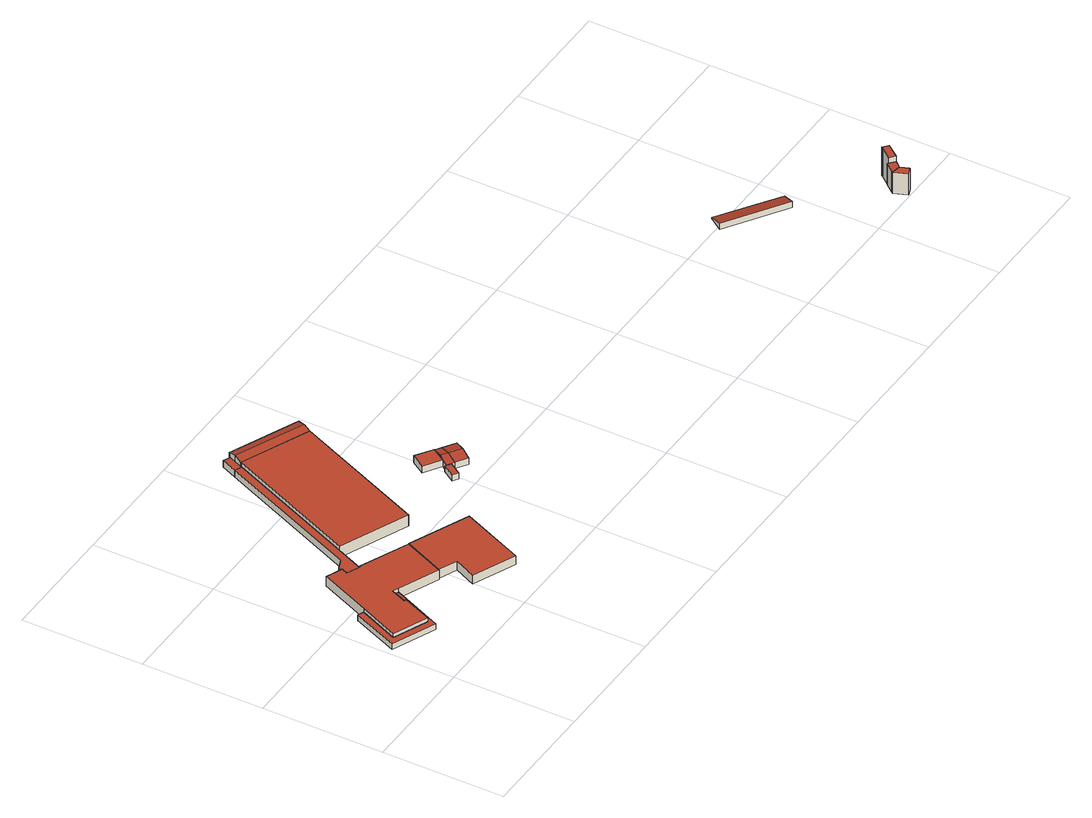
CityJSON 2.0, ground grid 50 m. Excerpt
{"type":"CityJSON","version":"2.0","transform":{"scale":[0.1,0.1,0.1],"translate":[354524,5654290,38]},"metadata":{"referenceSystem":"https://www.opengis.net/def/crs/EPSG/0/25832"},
"CityObjects":{
"building1":{"type":"Building","attributes":{"Geometrietyp2DReferenz":"3000","Gemeindeschluessel":"05315000","function":"51009_1610","roofType":"1000","measuredHeight":2.64},"geometry":[{"type":"Solid","lod":"2","boundaries":[[[[0,1,2,3]],[[4,5,1,0]],[[6,7,5,4]],[[8,9,7,6]],[[10,11,9,8]],[[12,13,11,10]],[[14,15,13,12]],[[16,17,15,14]],[[18,19,17,16]],[[3,2,19,18]],[[16,14,12,10,8,6,4,0,3,18]],[[1,5,7,9,11,13,15,17,19,2]]]],"semantics":{"surfaces":[{"type":"WallSurface"},{"type":"RoofSurface"},{"type":"GroundSurface"}],"values":[[0,0,0,0,0,0,0,0,0,0,1,2]]}}]},
"building2":{"type":"Building","attributes":{"Geometrietyp2DReferenz":"3000","Gemeindeschluessel":"05315000","function":"31001_3210","roofType":"1000","measuredHeight":4.4,"storeysAboveGround":1},"address":[{"country":"Germany","locality":"Köln","thoroughfareNumber":"105","thoroughfareName":"Oranjehofstr."}],"geometry":[{"type":"Solid","lod":"2","boundaries":[[[[20,21,22,23]],[[24,25,21,20]],[[26,27,25,24]],[[28,29,27,26]],[[30,31,29,28]],[[32,33,31,30]],[[34,35,33,32]],[[36,37,35,34]],[[38,39,37,36]],[[40,41,39,38]],[[42,43,41,40]],[[44,45,43,42]],[[46,47,45,44]],[[48,49,47,46]],[[23,22,49,48]],[[46,44,42,40,38,36,34,32,30,28,26,24,20,23,48]],[[21,25,27,29,31,33,35,37,39,41,43,45,47,49,22]]]],"semantics":{"surfaces":[{"type":"WallSurface"},{"type":"RoofSurface"},{"type":"GroundSurface"}],"values":[[0,0,0,0,0,0,0,0,0,0,0,0,0,0,0,1,2]]}}]},
"building3":{"type":"Building","attributes":{"Geometrietyp2DReferenz":"3000","Gemeindeschluessel":"05315000","function":"31001_3210","roofType":"1000","measuredHeight":3.91,"storeysAboveGround":1},"address":[{"country":"Germany","locality":"Köln","thoroughfareNumber":"105","thoroughfareName":"Oranjehofstr."}],"geometry":[{"type":"Solid","lod":"2","boundaries":[[[[50,51,52,53]],[[54,55,51,50]],[[56,57,55,54]],[[58,59,57,56]],[[60,61,59,58]],[[53,52,61,60]],[[58,56,54,50,53,60]],[[51,55,57,59,61,52]]]],"semantics":{"surfaces":[{"type":"WallSurface"},{"type":"RoofSurface"},{"type":"GroundSurface"}],"values":[[0,0,0,0,0,0,1,2]]}}]},
"building4":{"type":"Building","attributes":{"Geometrietyp2DReferenz":"3000","Gemeindeschluessel":"05315000","function":"51009_1610","roofType":"1000","measuredHeight":3.1},"geometry":[{"type":"Solid","lod":"2","boundaries":[[[[62,63,64,65]],[[66,67,63,62]],[[68,69,67,66]],[[70,71,69,68]],[[72,73,71,70]],[[74,75,73,72]],[[76,77,75,74]],[[78,79,77,76]],[[65,64,79,78]],[[76,74,72,70,68,66,62,65,78]],[[63,67,69,71,73,75,77,79,64]]]],"semantics":{"surfaces":[{"type":"WallSurface"},{"type":"RoofSurface"},{"type":"GroundSurface"}],"values":[[0,0,0,0,0,0,0,0,0,1,2]]}}]},
"building5":{"type":"Building","attributes":{"Gemeindeschluessel":"05315000","Geometrietyp2DReferenz":"3000","function":"31001_3210"},"address":[{"country":"Germany","locality":"Köln","thoroughfareNumber":"105","thoroughfareName":"Oranjehofstr."}],"children":["building5-1","building5-2"]},
"building5-1":{"type":"BuildingPart","attributes":{"roofType":"1000","measuredHeight":5.05,"storeysAboveGround":2},"parents":["building5"],"geometry":[{"type":"Solid","lod":"2","boundaries":[[[[80,81,82,83]],[[84,85,81,80]],[[86,87,88,89]],[[83,82,87,86]],[[89,84,80,83,86]],[[81,85,88,87,82]],[[89,88,85,84]]]],"semantics":{"surfaces":[{"type":"WallSurface"},{"type":"RoofSurface"},{"type":"GroundSurface"},{"type":"ClosureSurface"}],"values":[[0,0,0,0,1,2,3]]}}]},
"building5-2":{"type":"BuildingPart","attributes":{"roofType":"3100","measuredHeight":6,"storeysAboveGround":2},"address":[{"country":"Germany","locality":"Köln","thoroughfareNumber":"105","thoroughfareName":"Oranjehofstr."}],"parents":["building5"],"geometry":[{"type":"MultiSurface","lod":"2","boundaries":[[[90,91,92,84]],[[93,94,91,90]],[[95,96,94,93]],[[97,98,96,95]],[[99,100,98,97]],[[89,101,100,99]],[[84,89,99,90]],[[97,95,93,90,99]],[[91,94,96,98,100,101,92]],[[88,85,92,101]],[[89,84,85,88]]],"semantics":{"surfaces":[{"type":"WallSurface"},{"type":"RoofSurface"},{"type":"GroundSurface"},{"type":"ClosureSurface"}],"values":[0,0,0,0,0,0,1,1,2,0,3]}}]},
"building6":{"type":"Building","attributes":{"Geometrietyp2DReferenz":"3000","Gemeindeschluessel":"05315000","function":"51009_1610","roofType":"1000","measuredHeight":3.03},"geometry":[{"type":"Solid","lod":"2","boundaries":[[[[102,103,104,105]],[[106,107,103,102]],[[70,108,107,106]],[[68,109,108,70]],[[105,104,109,68]],[[70,106,102,105,68]],[[103,107,108,109,104]]]],"semantics":{"surfaces":[{"type":"WallSurface"},{"type":"RoofSurface"},{"type":"GroundSurface"}],"values":[[0,0,0,0,0,1,2]]}}]},
"building7":{"type":"Building","attributes":{"Geometrietyp2DReferenz":"3000","Gemeindeschluessel":"05315000","function":"31001_2080","roofType":"1000","measuredHeight":2.67,"storeysAboveGround":1},"address":[{"country":"Germany","locality":"Köln","thoroughfareNumber":"105","thoroughfareName":"Oranjehofstr."}],"geometry":[{"type":"Solid","lod":"2","boundaries":[[[[110,111,112,113]],[[114,115,111,110]],[[116,117,115,114]],[[118,119,117,116]],[[113,112,119,118]],[[116,114,110,113,118]],[[111,115,117,119,112]]]],"semantics":{"surfaces":[{"type":"WallSurface"},{"type":"RoofSurface"},{"type":"GroundSurface"}],"values":[[0,0,0,0,0,1,2]]}}]},
"building8":{"type":"Building","attributes":{"Geometrietyp2DReferenz":"3000","Gemeindeschluessel":"05315000","function":"31001_2000","roofType":"1000","measuredHeight":3.03,"storeysAboveGround":1},"address":[{"country":"Germany","locality":"Köln","thoroughfareNumber":"105","thoroughfareName":"Oranjehofstr."}],"geometry":[{"type":"Solid","lod":"2","boundaries":[[[[120,121,122,123]],[[124,125,121,120]],[[126,127,125,124]],[[123,122,127,126]],[[124,120,123,126]],[[121,125,127,122]]]],"semantics":{"surfaces":[{"type":"WallSurface"},{"type":"RoofSurface"},{"type":"GroundSurface"}],"values":[[0,0,0,0,1,2]]}}]},
"building9":{"type":"Building","attributes":{"Geometrietyp2DReferenz":"3000","Gemeindeschluessel":"05315000","function":"31001_2080","roofType":"3100","measuredHeight":3.88,"storeysAboveGround":1},"address":[{"country":"Germany","locality":"Köln","thoroughfareNumber":"105","thoroughfareName":"Oranjehofstr."}],"geometry":[{"type":"Solid","lod":"2","boundaries":[[[[128,111,115,129]],[[130,125,111,128]],[[131,132,125,130]],[[133,121,132,131]],[[134,135,121,133]],[[136,137,135,134]],[[138,139,137,136]],[[129,115,139,138]],[[130,128,129,138,136,131]],[[134,133,131,136]],[[111,125,132,121,135,137,139,115]]]],"semantics":{"surfaces":[{"type":"WallSurface"},{"type":"RoofSurface"},{"type":"GroundSurface"}],"values":[[0,0,0,0,0,0,0,0,1,1,2]]}}]},
"building10":{"type":"Building","attributes":{"Geometrietyp2DReferenz":"3000","Gemeindeschluessel":"05315000","function":"51009_1610","roofType":"3100","measuredHeight":3.83},"geometry":[{"type":"Solid","lod":"2","boundaries":[[[[140,141,135,134]],[[142,143,141,140]],[[138,139,143,142]],[[134,135,139,138]],[[140,144,142]],[[138,136,134]],[[134,136,144,140]],[[142,144,136,138]],[[141,143,139,135]]]],"semantics":{"surfaces":[{"type":"WallSurface"},{"type":"RoofSurface"},{"type":"GroundSurface"}],"values":[[0,0,0,0,0,0,1,1,2]]}}]},
"building11":{"type":"Building","attributes":{"Geometrietyp2DReferenz":"3000","Gemeindeschluessel":"05315000","function":"51006_1432","roofType":"2100","measuredHeight":2.74},"geometry":[{"type":"Solid","lod":"2","boundaries":[[[[145,146,147,148]],[[149,150,146,145]],[[151,152,150,149]],[[153,154,152,151]],[[148,147,154,153]],[[151,149,145,148,153]],[[146,150,152,154,147]]]],"semantics":{"surfaces":[{"type":"WallSurface"},{"type":"RoofSurface"},{"type":"GroundSurface"}],"values":[[0,0,0,0,0,1,2]]}}]},
"building12":{"type":"Building","attributes":{"Gemeindeschluessel":"05315000","Geometrietyp2DReferenz":"3000","function":"31001_3210"},"address":[{"country":"Germany","locality":"Köln","thoroughfareNumber":"103","thoroughfareName":"Oranjehofstr."}],"children":["building12-1","building12-2"]},
"building12-1":{"type":"BuildingPart","attributes":{"roofType":"1000","measuredHeight":9.57,"storeysAboveGround":2},"parents":["building12"],"geometry":[{"type":"Solid","lod":"2","boundaries":[[[[155,156,157,158]],[[159,160,156,155]],[[161,162,160,159]],[[163,164,162,161]],[[159,155,158,163,161]],[[157,156,160,162,164]],[[163,158,157,164]]]],"semantics":{"surfaces":[{"type":"WallSurface"},{"type":"RoofSurface"},{"type":"GroundSurface"},{"type":"ClosureSurface"}],"values":[[0,0,0,0,1,2,3]]}}]},
"building12-2":{"type":"BuildingPart","attributes":{"roofType":"1000","measuredHeight":9.75,"storeysAboveGround":2},"parents":["building12"],"geometry":[{"type":"MultiSurface","lod":"2","boundaries":[[[165,166,164,167]],[[168,169,166,165]],[[170,171,169,168]],[[172,173,171,170]],[[174,157,173,172]],[[172,170,168,165,167,174]],[[166,169,171,173,157,164]],[[174,167,163,158]],[[164,157,158,163]]],"semantics":{"surfaces":[{"type":"WallSurface"},{"type":"RoofSurface"},{"type":"GroundSurface"},{"type":"ClosureSurface"}],"values":[0,0,0,0,0,1,2,0,3]}}]},
"building13":{"type":"Building","attributes":{"Geometrietyp2DReferenz":"3000","Gemeindeschluessel":"05315000","function":"31001_2000","roofType":"1000","measuredHeight":13.03},"address":[{"country":"Germany","locality":"Köln","thoroughfareNumber":"103","thoroughfareName":"Oranjehofstr."}],"geometry":[{"type":"Solid","lod":"2","boundaries":[[[[175,176,177,178]],[[179,180,176,175]],[[181,182,180,179]],[[183,184,182,181]],[[178,177,184,183]],[[181,179,175,178,183]],[[176,180,182,184,177]]]],"semantics":{"surfaces":[{"type":"WallSurface"},{"type":"RoofSurface"},{"type":"GroundSurface"}],"values":[[0,0,0,0,0,1,2]]}}]}
},
"vertices":[
[111,440,48],[111,440,22],[88,450,22],[88,450,48],[39,275,48],[39,275,22],[181,214,48],[181,214,22],[232,334,48],[232,334,22],[223,338,48],[223,338,22],[250,401,48],[250,401,22],[274,390,48],[274,390,22],[185,183,48],[185,183,22],[6,260,48],[6,260,22],
[201,649,65],[201,649,21],[111,440,21],[111,440,65],[267,621,65],[267,621,21],[257,596,65],[257,596,21],[312,572,65],[312,572,21],[314,576,65],[314,576,21],[513,490,65],[513,490,21],[439,320,65],[439,320,21],[439,319,65],[439,319,21],[274,390,65],[274,390,21],[250,401,65],[250,401,21],[223,338,65],[223,338,21],[232,334,65],[232,334,21],[181,214,65],[181,214,21],[39,275,65],[39,275,21],
[760,383,66],[760,383,27],[513,490,27],[513,490,66],[648,123,66],[648,123,27],[473,199,66],[473,199,27],[512,288,66],[512,288,27],[439,320,66],[439,320,27],
[275,639,58],[275,639,27],[267,621,27],[267,621,58],[314,655,58],[314,655,27],[570,1246,58],[570,1246,27],[599,1234,58],[599,1234,27],[363,688,58],[363,688,27],[314,576,58],[314,576,27],[312,572,58],[312,572,27],[257,596,58],[257,596,27],
[599,1234,77],[599,1234,26],[363,688,26],[363,688,77],[600,1238,77],[600,1238,26],[644,567,77],[644,567,26],[881,1116,26],[881,1116,77],
[614,1269,85],[614,1269,25],[600,1238,25],[626,1297,78],[626,1297,25],[627,1301,77],[627,1301,25],[909,1180,77],[909,1180,25],[895,1148,85],[895,1148,25],[881,1116,25],
[626,1297,58],[626,1297,28],[597,1310,28],[597,1310,58],[600,1238,58],[600,1238,28],[599,1234,28],[570,1246,28],
[981,609,56],[981,609,29],[976,612,29],[976,612,56],[998,597,56],[998,597,29],[965,547,56],[965,547,29],[943,561,56],[943,561,29],
[1035,691,59],[1035,691,29],[966,736,29],[966,736,59],[997,633,59],[997,633,29],[929,678,59],[929,678,29],
[981,609,57],[998,597,57],[997,633,63],[1008,650,67],[1008,650,29],[1035,691,57],[1060,674,57],[1060,674,29],[1035,632,67],[1035,632,29],[1010,590,57],[1010,590,29],
[1110,641,57],[1110,641,29],[1056,560,57],[1056,560,29],[1083,600,67],
[2739,541,14],[2739,541,8],[2699,484,8],[2699,484,36],[2881,442,16],[2881,442,8],[2975,377,16],[2975,377,8],[2940,324,36],[2940,324,8],
[3242,16,106],[3242,16,10],[3229,50,10],[3229,50,106],[3243,13,106],[3243,13,10],[3212,1,106],[3212,1,10],[3191,56,106],[3191,56,10],
[3195,61,107],[3195,61,10],[3191,56,107],[3224,97,107],[3224,97,10],[3228,94,107],[3228,94,10],[3250,76,107],[3250,76,10],[3229,50,107],
[3270,147,131],[3270,147,1],[3267,142,1],[3267,142,131],[3291,128,131],[3291,128,1],[3250,76,131],[3250,76,1],[3228,94,131],[3228,94,1]
]}
